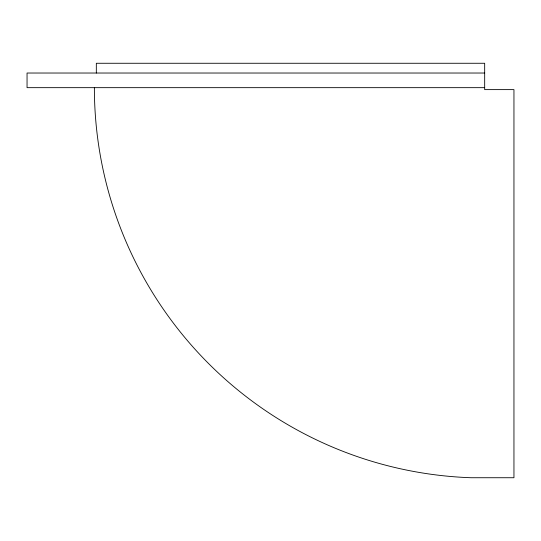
<?xml version="1.0" encoding="UTF-8"?>
<svg xmlns="http://www.w3.org/2000/svg" width="541" height="541" viewBox="0 0 541 541"><rect width="100%" height="100%" fill="white"/><g stroke="black" fill="none" stroke-linecap="round" stroke-linejoin="round"><path stroke-width="0.81" d="M484.675 73.028L27.05 73.028L27.05 87.662L484.675 87.662M96.325 73.028L96.325 63.27L484.675 63.27L484.675 89.617L513.95 89.617L513.95 477.73L471.055 477.73A390.298 390.298 0 0 1 94.377 87.662"/></g></svg>
